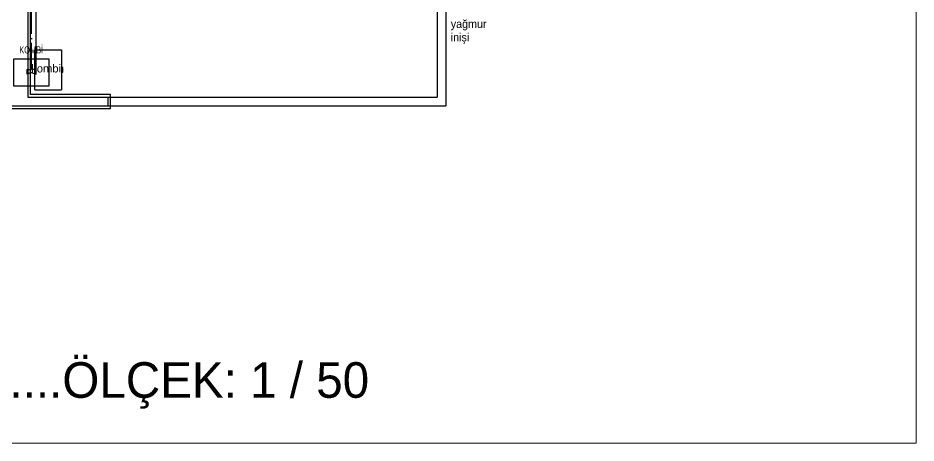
# Model space of a CAD drawing. Header units: centimetres. Extents: x 275281 to 287704, y -444050 to -441150.
# Drawn here: x 280409 to 281418, y -444050 to -443572 of the extents above; entities that cross this region are included whole.
import ezdxf
from ezdxf.enums import TextEntityAlignment as Align

# ---------------------------------------------------------------- set-up
doc = ezdxf.new("R2010")
doc.units = ezdxf.units.CM
doc.linetypes.add('ROTAS_ISITMA_DONUS', pattern=[40, 30, -5, 0, -5])
doc.layers.add('ANTED', color=144, linetype='CONTINUOUS', lineweight=0)
for name, color, linetype in [('MKDU0', 50, 'CONTINUOUS'), ('ROTAS-ISITMA-CIHAZ', 2, 'Continuous'), ('ROTAS-ISITMA-DONUS-BORU', 30, 'ROTAS_ISITMA_DONUS'), ('ROTAS-ISITMA-GIDIS-BORU', 10, 'Continuous')]:
    doc.layers.add(name, color=color, linetype=linetype)
doc.styles.add('arial_1_18', font='arial.ttf', dxfattribs={"height": 0.2})
doc.styles.add('ROTAS-YAZI', font='arial.ttf')

msp = doc.modelspace()

# ---------------------------------------------------------------- linework, layer by layer
at = {"layer": 'ANTED'}
for p, q in [((281418.1, -444049.6), (281418.1, -441149.6)), ((275280.8, -444049.6), (281418.1, -444049.6))]:
    msp.add_line(p, q, dxfattribs=at)
at = {"layer": 'MKDU0', "color": 8, "ltscale": 0.03}
for p, q in [((280419.7, -443550.8), (280419.7, -443660.8)), ((280422.7, -443657.8), (280422.7, -443553.8)), ((280427.7, -443652.8), (280427.7, -443607.8)), ((280427.7, -443607.8), (280457.7, -443607.8)), ((280457.7, -443607.8), (280457.7, -443652.8)), ((280459, -443627.8), (280457.7, -443627.8)), ((280457.7, -443632.8), (280459, -443632.8)), ((280459, -443632.8), (280459, -443627.8)), ((280427.7, -443652.8), (280457.7, -443652.8)), ((280419.7, -443660.8), (280509.7, -443660.8)), ((280512.7, -443657.8), (280422.7, -443657.8)), ((280509.7, -443660.8), (280509.7, -443670.8)), ((280512.7, -443673.8), (280512.7, -443657.8)), ((280306.7, -443673.8), (280512.7, -443673.8)), ((280309.7, -443670.8), (280509.7, -443670.8))]:
    msp.add_line(p, q, dxfattribs=at)
for points in [[(280879.7, -443550.8), (280879.7, -443660.8)], [(280889.7, -443550.8), (280889.7, -443670.8)], [(280509.7, -443660.8), (280879.7, -443660.8)], [(280509.7, -443670.8), (280889.7, -443670.8)]]:
    msp.add_lwpolyline(points, dxfattribs=at)
at = {"layer": 'ROTAS-ISITMA-CIHAZ'}
msp.add_lwpolyline([(280403.5, -443648.2), (280443.5, -443648.2), (280443.5, -443618.2), (280403.5, -443618.2)], close=True, dxfattribs=at)
at = {"layer": 'ROTAS-ISITMA-DONUS-BORU'}
msp.add_lwpolyline([(280423.5, -443633.2), (280418.9, -443635), (280418.9, -443630), (280423.9, -443630), (280423.9, -443405), (280493.9, -443405), (280493.9, -443050), (280658.9, -443050), (280658.9, -442970), (280618.9, -442970), (280618.9, -442870)], dxfattribs=at)
at = {"layer": 'ROTAS-ISITMA-GIDIS-BORU'}
msp.add_lwpolyline([(280423.5, -443633.2), (280428.9, -443635), (280428.9, -443410), (280498.9, -443410), (280498.9, -443055), (280663.9, -443055), (280663.9, -442965), (280623.9, -442965), (280623.9, -442870)], dxfattribs=at)

# ---------------------------------------------------------------- texts
at = {"layer": 'MKDU0', "color": 8, "ltscale": 0.03, "style": 'arial_1_18'}
msp.add_text('kombi', height=9, dxfattribs=at).set_placement((280423.5, -443633.2))
at = {"layer": 'MKDU0', "color": 8, "ltscale": 0.03, "attachment_point": 7}
for s, width, insert, char_height in [('yağmur\\Pinişi', 115.95, (280895.1, -443600.9), 9), ('2. KAT PLANI..........ÖLÇEK: 1 / 50', 1029.924, (279976.9, -444011.1), 40)]:
    msp.add_mtext_dynamic_manual_height_columns(s, width=width, gutter_width=45, heights=[0], dxfattribs=dict(at, insert=insert, char_height=char_height))
at = {"layer": 'ROTAS-ISITMA-CIHAZ', "color": 2, "style": 'ROTAS-YAZI', "width": 0.65}
msp.add_text('KOMBİ', height=8, dxfattribs=at).set_placement((280423.5, -443614.2), align=Align.BOTTOM_CENTER)

doc.saveas('drawing.dxf')
